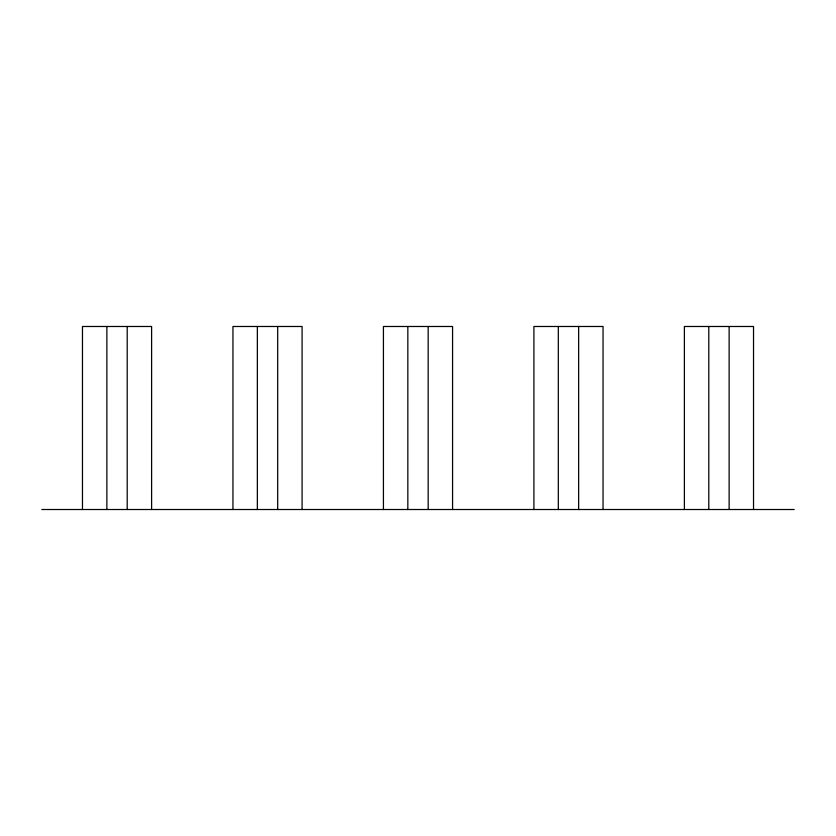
<?xml version="1.0" encoding="UTF-8"?>
<svg xmlns="http://www.w3.org/2000/svg" width="836" height="836" viewBox="0 0 836 836"><rect width="100%" height="100%" fill="white"/><g stroke="black" fill="none" stroke-linecap="round" stroke-linejoin="round"><path stroke-width="1.25" d="M41.8 509.511L794.2 509.511M753.529 509.511L753.529 326.489L684.391 326.489L684.391 509.511M729.128 326.489L729.128 509.511M708.792 326.489L708.792 509.511M603.049 509.511L603.049 326.489L533.911 326.489L533.911 509.511M578.648 326.489L578.648 509.511M558.312 326.489L558.312 509.511M452.569 509.511L452.569 326.489L383.431 326.489L383.431 509.511M428.168 326.489L428.168 509.511M407.832 326.489L407.832 509.511M302.089 509.511L302.089 326.489L232.951 326.489L232.951 509.511M277.688 326.489L277.688 509.511M257.352 326.489L257.352 509.511M151.609 509.511L151.609 326.489L82.471 326.489L82.471 509.511M127.208 326.489L127.208 509.511M106.872 326.489L106.872 509.511"/></g></svg>
